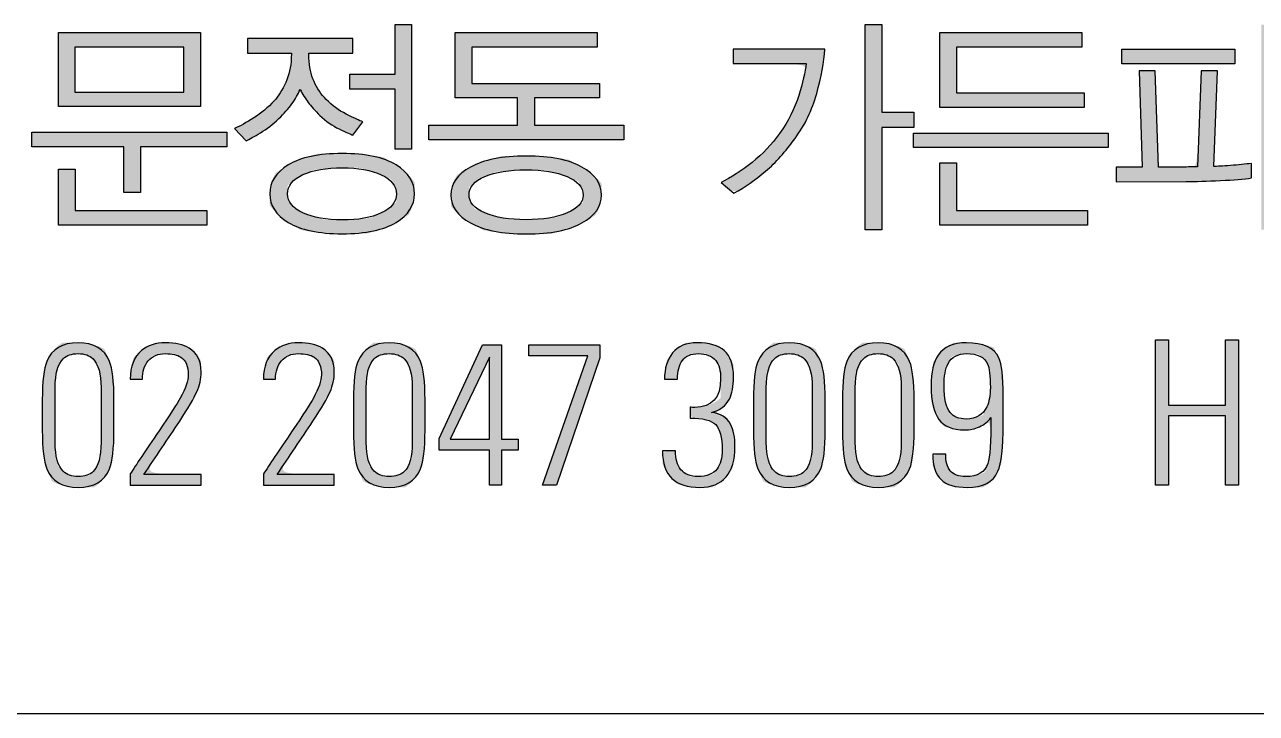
# Model space of a CAD drawing. Header units: millimetres. Extents: x 75184266 to 76346726, y -35077925 to -33679385.
# Drawn here: x 75628312 to 75638063, y -34835537 to -34830083 of the extents above; entities that cross this region are included whole.
import ezdxf

# ---------------------------------------------------------------- set-up
doc = ezdxf.new("R2010")
doc.units = ezdxf.units.MM
doc.header["$LTSCALE"] = 50
doc.header["$MEASUREMENT"] = 0
doc.layers.add('AZ-LINE', color=3, linetype='CONTINUOUS')
doc.layers.add('AZ-TEX2', color=6, linetype='CONTINUOUS')

# ---------------------------------------------------------------- blocks, each defined once
blk = doc.blocks.new('바탕폼')
at = {"layer": 'AZ-TEX2'}
h = blk.add_hatch(color=256, dxfattribs=at)
h.dxf.hatch_style = 2
h.paths.add_polyline_path([(772.041, 494.338), (772.041, 493.613), (771.777, 493.613), (771.777, 494.338), (770.32, 494.338), (770.32, 494.567), (773.41, 494.567), (773.41, 494.338)])
h.paths.add_polyline_path([(770.742, 494.974), (770.742, 496.149), (772.992, 496.149), (772.992, 494.974)])
h.paths.add_polyline_path([(770.742, 493.096), (770.742, 493.983), (771.005, 493.983), (771.005, 493.325), (773.094, 493.325), (773.094, 493.096)])
h.paths.add_polyline_path([(772.729, 495.92), (771.001, 495.92), (771.001, 495.203), (772.729, 495.203)])
h = blk.add_hatch(color=256, dxfattribs=at)
h.dxf.hatch_style = 2
edge = h.paths.add_edge_path()
edge.add_spline(control_points=[(774.063, 494.96), (774.063, 494.96), (774.063, 494.96), (774.161, 495.066), (774.229, 495.142), (774.29, 495.239), (774.344, 495.356), (774.398, 495.473), (774.427, 495.602), (774.432, 495.742), (774.432, 495.742), (774.435, 495.824), (774.435, 495.824), (774.435, 495.824), (773.74, 495.824), (773.74, 495.824), (773.74, 495.824), (773.74, 496.057), (773.74, 496.057), (773.74, 496.057), (775.411, 496.057), (775.411, 496.057), (775.411, 496.057), (775.411, 495.824), (775.411, 495.824), (775.411, 495.824), (774.709, 495.824), (774.709, 495.824), (774.709, 495.824), (774.713, 495.746), (774.713, 495.746), (774.717, 495.608), (774.744, 495.484), (774.793, 495.373), (774.842, 495.262), (774.907, 495.167), (774.986, 495.088), (775.078, 494.994), (775.183, 494.917), (775.302, 494.855), (775.422, 494.794), (775.511, 494.753), (775.569, 494.733), (775.569, 494.733), (775.411, 494.523), (775.411, 494.523), (775.371, 494.538), (775.298, 494.57), (775.192, 494.621), (775.085, 494.671), (774.984, 494.742), (774.888, 494.833), (774.809, 494.912), (774.746, 494.982), (774.7, 495.042), (774.655, 495.102), (774.612, 495.171), (774.572, 495.247), (774.542, 495.171), (774.498, 495.094), (774.442, 495.018), (774.386, 494.941), (774.317, 494.864), (774.235, 494.785), (774.141, 494.694), (774.045, 494.619), (773.945, 494.56), (773.846, 494.5), (773.77, 494.459), (773.719, 494.434), (773.719, 494.434), (773.533, 494.626), (773.533, 494.626), (773.619, 494.666), (773.721, 494.722), (773.838, 494.796), (773.955, 494.87), (774.063, 494.96)], knot_values=[0, 0, 0, 0, 0.00005, 0.0001, 1, 1, 1, 2, 2, 2, 3, 3, 3, 4, 4, 4, 5, 5, 5, 6, 6, 6, 7, 7, 7, 8, 8, 8, 9, 9, 9, 10, 10, 10, 11, 11, 11, 12, 12, 12, 13, 13, 13, 14, 14, 14, 15, 15, 15, 16, 16, 16, 17, 17, 17, 18, 18, 18, 19, 19, 19, 20, 20, 20, 21, 21, 21, 22, 22, 22, 23, 23, 23, 24, 24, 24, 25, 25, 25, 25], degree=3, periodic=0)
edge = h.paths.add_edge_path()
edge.add_spline(control_points=[(774.583, 493.019), (774.583, 493.019), (774.583, 493.019), (774.386, 493.138), (774.189, 493.258), (774.091, 493.409), (774.091, 493.591), (774.091, 493.776), (774.189, 493.929), (774.386, 494.05), (774.583, 494.17), (774.867, 494.231), (775.239, 494.231), (775.614, 494.231), (775.899, 494.17), (776.094, 494.05), (776.29, 493.929), (776.387, 493.776), (776.387, 493.591), (776.387, 493.409), (776.29, 493.258), (776.094, 493.138), (775.899, 493.019), (775.614, 492.959), (775.239, 492.959), (774.867, 492.959), (774.583, 493.019)], knot_values=[0, 0, 0, 0, 0.00005, 0.0001, 1, 1, 1, 2, 2, 2, 3, 3, 3, 4, 4, 4, 5, 5, 5, 6, 6, 6, 7, 7, 7, 8, 8, 8, 8], degree=3, periodic=0)
edge = h.paths.add_edge_path()
edge.add_spline(control_points=[(774.779, 493.969), (774.779, 493.969), (774.779, 493.969), (774.618, 493.896), (774.456, 493.823), (774.375, 493.722), (774.375, 493.591), (774.375, 493.466), (774.456, 493.365), (774.618, 493.29), (774.779, 493.215), (774.988, 493.177), (775.243, 493.177), (775.493, 493.177), (775.699, 493.214), (775.859, 493.288), (776.019, 493.362), (776.099, 493.462), (776.099, 493.588), (776.099, 493.718), (776.019, 493.82), (775.859, 493.894), (775.699, 493.968), (775.493, 494.005), (775.243, 494.005), (774.988, 494.005), (774.779, 493.969)], knot_values=[0, 0, 0, 0, 0.00005, 0.0001, 1, 1, 1, 2, 2, 2, 3, 3, 3, 4, 4, 4, 5, 5, 5, 6, 6, 6, 7, 7, 7, 8, 8, 8, 8], degree=3, periodic=0)
h.paths.add_polyline_path([(776.078, 494.301), (776.078, 495.254), (775.359, 495.254), (775.359, 495.487), (776.078, 495.487), (776.078, 496.275), (776.338, 496.275), (776.338, 494.301)])
h = blk.add_hatch(color=256, dxfattribs=at)
h.dxf.hatch_style = 2
h.paths.add_polyline_path([(776.612, 494.449), (776.612, 494.678), (778.02, 494.678), (778.02, 495.114), (777.033, 495.114), (777.033, 496.149), (779.284, 496.149), (779.284, 495.92), (777.293, 495.92), (777.293, 495.343), (779.319, 495.343), (779.319, 495.114), (778.29, 495.114), (778.29, 494.678), (779.702, 494.678), (779.702, 494.449)])
edge = h.paths.add_edge_path()
edge.add_spline(control_points=[(777.481, 493.014), (777.481, 493.014), (777.481, 493.014), (777.274, 493.131), (777.067, 493.248), (776.963, 493.395), (776.963, 493.573), (776.963, 493.753), (777.067, 493.901), (777.274, 494.016), (777.481, 494.132), (777.775, 494.19), (778.157, 494.19), (778.541, 494.19), (778.836, 494.132), (779.041, 494.016), (779.248, 493.901), (779.351, 493.753), (779.351, 493.573), (779.351, 493.395), (779.248, 493.248), (779.041, 493.131), (778.836, 493.014), (778.541, 492.956), (778.157, 492.956), (777.775, 492.956), (777.481, 493.014)], knot_values=[0, 0, 0, 0, 0.00005, 0.0001, 1, 1, 1, 2, 2, 2, 3, 3, 3, 4, 4, 4, 5, 5, 5, 6, 6, 6, 7, 7, 7, 8, 8, 8, 8], degree=3, periodic=0)
edge = h.paths.add_edge_path()
edge.add_spline(control_points=[(778.638, 493.217), (778.638, 493.217), (778.638, 493.217), (778.806, 493.288), (778.975, 493.36), (779.059, 493.454), (779.059, 493.573), (779.059, 493.696), (778.975, 493.793), (778.806, 493.865), (778.638, 493.936), (778.421, 493.972), (778.157, 493.972), (777.887, 493.972), (777.669, 493.937), (777.502, 493.867), (777.334, 493.796), (777.251, 493.7), (777.251, 493.577), (777.251, 493.456), (777.334, 493.36), (777.502, 493.288), (777.669, 493.217), (777.887, 493.181), (778.157, 493.181), (778.421, 493.181), (778.638, 493.217)], knot_values=[0, 0, 0, 0, 0.00005, 0.0001, 1, 1, 1, 2, 2, 2, 3, 3, 3, 4, 4, 4, 5, 5, 5, 6, 6, 6, 7, 7, 7, 8, 8, 8, 8], degree=3, periodic=0)
h = blk.add_hatch(color=256, dxfattribs=at)
h.dxf.hatch_style = 2
edge = h.paths.add_edge_path()
edge.add_spline(control_points=[(781.436, 495.886), (781.436, 495.886), (781.436, 495.886), (781.436, 495.886), (781.436, 495.886), (782.893, 495.886), (782.893, 495.886), (782.879, 495.679), (782.835, 495.445), (782.761, 495.182), (782.688, 494.92), (782.574, 494.683), (782.419, 494.471), (782.269, 494.262), (782.114, 494.089), (781.952, 493.952), (781.791, 493.815), (781.623, 493.699), (781.45, 493.602), (781.45, 493.602), (781.246, 493.769), (781.246, 493.769), (781.403, 493.85), (781.566, 493.957), (781.736, 494.09), (781.906, 494.223), (782.052, 494.376), (782.173, 494.549), (782.311, 494.746), (782.413, 494.946), (782.477, 495.149), (782.541, 495.352), (782.581, 495.523), (782.595, 495.661), (782.595, 495.661), (781.436, 495.661), (781.436, 495.661), (781.436, 495.661), (781.436, 495.886)], knot_values=[0, 0, 0, 0, 0.00005, 0.0001, 1, 1, 1, 2, 2, 2, 3, 3, 3, 4, 4, 4, 5, 5, 5, 6, 6, 6, 7, 7, 7, 8, 8, 8, 9, 9, 9, 10, 10, 10, 11, 11, 11, 12, 12, 12, 12], degree=3, periodic=0)
h.paths.add_polyline_path([(783.795, 494.885), (784.301, 494.885), (784.301, 494.645), (783.795, 494.645), (783.795, 493.022), (783.532, 493.022), (783.532, 496.275), (783.795, 496.275)])
h = blk.add_hatch(color=256, dxfattribs=at)
h.dxf.hatch_style = 2
h.paths.add_polyline_path([(784.294, 494.327), (784.294, 494.556), (787.384, 494.556), (787.384, 494.327)])
h.paths.add_polyline_path([(784.715, 494.963), (784.715, 496.149), (786.966, 496.149), (786.966, 495.92), (784.975, 495.92), (784.975, 495.192), (787.001, 495.192), (787.001, 494.963)])
h.paths.add_polyline_path([(784.715, 493.096), (784.715, 494.083), (784.979, 494.083), (784.979, 493.325), (787.054, 493.325), (787.054, 493.096)])
h = blk.add_hatch(color=256, dxfattribs=at)
h.dxf.hatch_style = 2
edge = h.paths.add_edge_path()
edge.add_spline(control_points=[(787.872, 495.543), (787.872, 495.543), (787.872, 495.543), (787.872, 495.543), (787.872, 495.543), (788.128, 495.543), (788.128, 495.543), (788.128, 495.543), (788.177, 494.016), (788.177, 494.016), (788.322, 494.016), (788.438, 494.016), (788.523, 494.016), (788.608, 494.016), (788.7, 494.018), (788.799, 494.02), (788.799, 494.02), (788.858, 495.543), (788.858, 495.543), (788.858, 495.543), (789.115, 495.543), (789.115, 495.543), (789.115, 495.543), (789.055, 494.024), (789.055, 494.024), (789.106, 494.026), (789.195, 494.032), (789.32, 494.041), (789.445, 494.049), (789.556, 494.061), (789.652, 494.075), (789.652, 494.075), (789.652, 493.843), (789.652, 493.843), (789.537, 493.826), (789.374, 493.812), (789.162, 493.802), (788.95, 493.792), (788.768, 493.787), (788.616, 493.787), (788.616, 493.787), (787.51, 493.784), (787.51, 493.784), (787.51, 493.784), (787.51, 494.016), (787.51, 494.016), (787.51, 494.016), (787.921, 494.016), (787.921, 494.016), (787.921, 494.016), (787.872, 495.543)], knot_values=[0, 0, 0, 0, 0.00005, 0.0001, 1, 1, 1, 2, 2, 2, 3, 3, 3, 4, 4, 4, 5, 5, 5, 6, 6, 6, 7, 7, 7, 8, 8, 8, 9, 9, 9, 10, 10, 10, 11, 11, 11, 12, 12, 12, 13, 13, 13, 14, 14, 14, 15, 15, 15, 16, 16, 16, 16], degree=3, periodic=0)
h.paths.add_polyline_path([(787.598, 495.654), (787.598, 495.886), (789.389, 495.886), (789.389, 495.654)])
h.paths.add_polyline_path([(789.81, 496.275), (790.073, 496.275), (790.073, 494.992), (790.579, 494.992), (790.579, 494.77), (790.073, 494.77), (790.073, 493.022), (789.81, 493.022)])
h = blk.add_hatch(color=256, dxfattribs=at)
h.dxf.hatch_style = 2
h.paths.add_polyline_path([(788.337, 488.972), (788.133, 488.972), (788.133, 491.275), (788.337, 491.275), (788.337, 490.241), (789.243, 490.241), (789.243, 491.275), (789.447, 491.275), (789.447, 488.972), (789.243, 488.972), (789.243, 490.069), (788.337, 490.069)])
h = blk.add_hatch(color=256, dxfattribs=at)
h.dxf.hatch_style = 2
edge = h.paths.add_edge_path()
edge.add_spline(control_points=[(770.637, 489.036), (770.637, 489.036), (770.637, 489.036), (770.556, 489.233), (770.51, 489.348), (770.486, 489.551), (770.486, 489.842), (770.486, 489.842), (770.486, 490.324), (770.486, 490.324), (770.486, 490.616), (770.51, 490.819), (770.556, 490.933), (770.637, 491.131), (770.803, 491.23), (771.054, 491.23), (771.305, 491.23), (771.471, 491.131), (771.552, 490.933), (771.598, 490.819), (771.622, 490.616), (771.622, 490.324), (771.622, 490.324), (771.622, 489.842), (771.622, 489.842), (771.622, 489.551), (771.598, 489.348), (771.552, 489.233), (771.471, 489.036), (771.305, 488.936), (771.054, 488.936), (770.803, 488.936), (770.637, 489.036)], knot_values=[0, 0, 0, 0, 0.00005, 0.0001, 1, 1, 1, 2, 2, 2, 3, 3, 3, 4, 4, 4, 5, 5, 5, 6, 6, 6, 7, 7, 7, 8, 8, 8, 9, 9, 9, 10, 10, 10, 10], degree=3, periodic=0)
edge = h.paths.add_edge_path()
edge.add_spline(control_points=[(771.418, 490.519), (771.418, 490.519), (771.418, 490.519), (771.418, 490.519), (771.418, 490.738), (771.375, 490.89), (771.29, 490.975), (771.235, 491.03), (771.156, 491.058), (771.054, 491.058), (770.95, 491.058), (770.871, 491.031), (770.818, 490.978), (770.733, 490.895), (770.69, 490.742), (770.69, 490.519), (770.69, 490.519), (770.69, 489.648), (770.69, 489.648), (770.69, 489.429), (770.733, 489.277), (770.818, 489.192), (770.873, 489.136), (770.952, 489.109), (771.054, 489.109), (771.158, 489.109), (771.237, 489.135), (771.29, 489.188), (771.375, 489.271), (771.418, 489.424), (771.418, 489.648), (771.418, 489.648), (771.418, 490.519)], knot_values=[0, 0, 0, 0, 0.00005, 0.0001, 1, 1, 1, 2, 2, 2, 3, 3, 3, 4, 4, 4, 5, 5, 5, 6, 6, 6, 7, 7, 7, 8, 8, 8, 9, 9, 9, 10, 10, 10, 10], degree=3, periodic=0)
h = blk.add_hatch(color=256, dxfattribs=at)
h.dxf.hatch_style = 2
edge = h.paths.add_edge_path()
edge.add_spline(control_points=[(772.621, 490.261), (772.621, 490.261), (772.621, 490.261), (772.672, 490.353), (772.757, 490.506), (772.799, 490.629), (772.799, 490.723), (772.799, 490.857), (772.76, 490.949), (772.684, 491.001), (772.627, 491.039), (772.544, 491.058), (772.435, 491.058), (772.318, 491.058), (772.228, 491.02), (772.166, 490.944), (772.103, 490.869), (772.072, 490.772), (772.072, 490.653), (772.072, 490.653), (771.88, 490.653), (771.88, 490.653), (771.88, 490.855), (771.94, 491.006), (772.059, 491.106), (772.159, 491.189), (772.284, 491.23), (772.435, 491.23), (772.595, 491.23), (772.721, 491.201), (772.815, 491.144), (772.94, 491.068), (773.003, 490.942), (773.003, 490.767), (773.003, 490.659), (772.981, 490.554), (772.936, 490.453), (772.891, 490.352), (772.801, 490.198), (772.665, 489.989), (772.476, 489.706), (772.286, 489.424), (772.097, 489.144), (772.097, 489.144), (773.003, 489.144), (773.003, 489.144), (773.003, 489.144), (773.003, 488.972), (773.003, 488.972), (773.003, 488.972), (771.88, 488.972), (771.88, 488.972), (771.88, 488.972), (771.88, 489.15), (771.88, 489.15), (771.971, 489.291), (772.123, 489.518), (772.336, 489.833), (772.51, 490.088), (772.621, 490.261)], knot_values=[0, 0, 0, 0, 0.00005, 0.0001, 1, 1, 1, 2, 2, 2, 3, 3, 3, 4, 4, 4, 5, 5, 5, 6, 6, 6, 7, 7, 7, 8, 8, 8, 9, 9, 9, 10, 10, 10, 11, 11, 11, 12, 12, 12, 13, 13, 13, 14, 14, 14, 15, 15, 15, 16, 16, 16, 17, 17, 17, 18, 18, 18, 19, 19, 19, 19], degree=3, periodic=0)
h = blk.add_hatch(color=256, dxfattribs=at)
h.dxf.hatch_style = 2
edge = h.paths.add_edge_path()
edge.add_spline(control_points=[(774.733, 490.261), (774.733, 490.261), (774.733, 490.261), (774.784, 490.353), (774.868, 490.506), (774.911, 490.629), (774.911, 490.723), (774.911, 490.857), (774.872, 490.949), (774.796, 491.001), (774.738, 491.039), (774.655, 491.058), (774.547, 491.058), (774.43, 491.058), (774.34, 491.02), (774.277, 490.944), (774.215, 490.869), (774.183, 490.772), (774.183, 490.653), (774.183, 490.653), (773.992, 490.653), (773.992, 490.653), (773.992, 490.855), (774.051, 491.006), (774.17, 491.106), (774.27, 491.189), (774.396, 491.23), (774.547, 491.23), (774.706, 491.23), (774.833, 491.201), (774.926, 491.144), (775.052, 491.068), (775.115, 490.942), (775.115, 490.767), (775.115, 490.659), (775.092, 490.554), (775.048, 490.453), (775.003, 490.352), (774.913, 490.198), (774.777, 489.989), (774.587, 489.706), (774.398, 489.424), (774.209, 489.144), (774.209, 489.144), (775.115, 489.144), (775.115, 489.144), (775.115, 489.144), (775.115, 488.972), (775.115, 488.972), (775.115, 488.972), (773.992, 488.972), (773.992, 488.972), (773.992, 488.972), (773.992, 489.15), (773.992, 489.15), (774.083, 489.291), (774.235, 489.518), (774.448, 489.833), (774.621, 490.088), (774.733, 490.261)], knot_values=[0, 0, 0, 0, 0.00005, 0.0001, 1, 1, 1, 2, 2, 2, 3, 3, 3, 4, 4, 4, 5, 5, 5, 6, 6, 6, 7, 7, 7, 8, 8, 8, 9, 9, 9, 10, 10, 10, 11, 11, 11, 12, 12, 12, 13, 13, 13, 14, 14, 14, 15, 15, 15, 16, 16, 16, 17, 17, 17, 18, 18, 18, 19, 19, 19, 19], degree=3, periodic=0)
h = blk.add_hatch(color=256, dxfattribs=at)
h.dxf.hatch_style = 2
edge = h.paths.add_edge_path()
edge.add_spline(control_points=[(775.569, 489.036), (775.569, 489.036), (775.569, 489.036), (775.488, 489.233), (775.441, 489.348), (775.418, 489.551), (775.418, 489.842), (775.418, 489.842), (775.418, 490.324), (775.418, 490.324), (775.418, 490.616), (775.441, 490.819), (775.488, 490.933), (775.569, 491.131), (775.735, 491.23), (775.985, 491.23), (776.236, 491.23), (776.402, 491.131), (776.483, 490.933), (776.53, 490.819), (776.553, 490.616), (776.553, 490.324), (776.553, 490.324), (776.553, 489.842), (776.553, 489.842), (776.553, 489.551), (776.53, 489.348), (776.483, 489.233), (776.402, 489.036), (776.236, 488.936), (775.985, 488.936), (775.735, 488.936), (775.569, 489.036)], knot_values=[0, 0, 0, 0, 0.00005, 0.0001, 1, 1, 1, 2, 2, 2, 3, 3, 3, 4, 4, 4, 5, 5, 5, 6, 6, 6, 7, 7, 7, 8, 8, 8, 9, 9, 9, 10, 10, 10, 10], degree=3, periodic=0)
edge = h.paths.add_edge_path()
edge.add_spline(control_points=[(776.349, 490.519), (776.349, 490.519), (776.349, 490.519), (776.349, 490.519), (776.349, 490.738), (776.307, 490.89), (776.222, 490.975), (776.166, 491.03), (776.088, 491.058), (775.985, 491.058), (775.881, 491.058), (775.803, 491.031), (775.749, 490.978), (775.664, 490.895), (775.622, 490.742), (775.622, 490.519), (775.622, 490.519), (775.622, 489.648), (775.622, 489.648), (775.622, 489.429), (775.664, 489.277), (775.749, 489.192), (775.805, 489.136), (775.884, 489.109), (775.985, 489.109), (776.09, 489.109), (776.168, 489.135), (776.222, 489.188), (776.307, 489.271), (776.349, 489.424), (776.349, 489.648), (776.349, 489.648), (776.349, 490.519)], knot_values=[0, 0, 0, 0, 0.00005, 0.0001, 1, 1, 1, 2, 2, 2, 3, 3, 3, 4, 4, 4, 5, 5, 5, 6, 6, 6, 7, 7, 7, 8, 8, 8, 9, 9, 9, 10, 10, 10, 10], degree=3, periodic=0)
h = blk.add_hatch(color=256, dxfattribs=at)
h.dxf.hatch_style = 2
h.paths.add_polyline_path([(777.765, 491.195), (777.765, 489.699), (778.027, 489.699), (778.027, 489.527), (777.765, 489.527), (777.765, 488.972), (777.574, 488.972), (777.574, 489.527), (776.777, 489.527), (776.777, 489.712), (777.462, 491.195)])
h.paths.add_polyline_path([(776.95, 489.699), (777.574, 489.699), (777.574, 491.003)])
h = blk.add_hatch(color=256, dxfattribs=at)
h.dxf.hatch_style = 2
h.paths.add_polyline_path([(778.2, 491.023), (778.2, 491.195), (779.325, 491.195), (779.326, 490.991), (778.639, 488.972), (778.416, 488.972), (779.131, 491.023)])
h = blk.add_hatch(color=256, dxfattribs=at)
h.dxf.hatch_style = 2
edge = h.paths.add_edge_path()
edge.add_spline(control_points=[(781.421, 490.424), (781.421, 490.424), (781.421, 490.424), (781.377, 490.337), (781.321, 490.229), (781.228, 490.158), (781.096, 490.126), (781.238, 490.109), (781.338, 490.047), (781.396, 489.938), (781.442, 489.851), (781.466, 489.731), (781.466, 489.578), (781.466, 489.374), (781.419, 489.216), (781.324, 489.104), (781.229, 488.992), (781.092, 488.936), (780.911, 488.936), (780.715, 488.936), (780.567, 488.984), (780.467, 489.078), (780.367, 489.173), (780.317, 489.319), (780.317, 489.517), (780.317, 489.517), (780.522, 489.517), (780.522, 489.517), (780.522, 489.39), (780.551, 489.289), (780.609, 489.217), (780.668, 489.145), (780.759, 489.109), (780.882, 489.109), (781.02, 489.109), (781.12, 489.149), (781.182, 489.23), (781.235, 489.3), (781.262, 489.401), (781.262, 489.533), (781.262, 489.729), (781.228, 489.862), (781.16, 489.932), (781.092, 490.002), (780.956, 490.037), (780.755, 490.037), (780.755, 490.037), (780.755, 490.209), (780.755, 490.209), (780.767, 490.207), (780.78, 490.206), (780.793, 490.206), (780.806, 490.206), (780.818, 490.206), (780.831, 490.206), (781.103, 490.206), (781.239, 490.358), (781.239, 490.662), (781.239, 490.788), (781.213, 490.884), (781.16, 490.949), (781.1, 491.022), (781.01, 491.058), (780.888, 491.058), (780.769, 491.058), (780.684, 491.022), (780.632, 490.949), (780.58, 490.877), (780.554, 490.778), (780.554, 490.653), (780.554, 490.653), (780.349, 490.653), (780.349, 490.653), (780.349, 490.825), (780.392, 490.964), (780.478, 491.071), (780.565, 491.177), (780.693, 491.23), (780.863, 491.23), (781.056, 491.23), (781.202, 491.188), (781.299, 491.104), (781.395, 491.02), (781.443, 490.881), (781.443, 490.688), (781.443, 490.541), (781.421, 490.424)], knot_values=[0, 0, 0, 0, 0.00005, 0.0001, 1, 1, 1, 2, 2, 2, 3, 3, 3, 4, 4, 4, 5, 5, 5, 6, 6, 6, 7, 7, 7, 8, 8, 8, 9, 9, 9, 10, 10, 10, 11, 11, 11, 12, 12, 12, 13, 13, 13, 14, 14, 14, 15, 15, 15, 16, 16, 16, 17, 17, 17, 18, 18, 18, 19, 19, 19, 20, 20, 20, 21, 21, 21, 22, 22, 22, 23, 23, 23, 24, 24, 24, 25, 25, 25, 26, 26, 26, 27, 27, 27, 28, 28, 28, 28], degree=3, periodic=0)
h = blk.add_hatch(color=256, dxfattribs=at)
h.dxf.hatch_style = 2
edge = h.paths.add_edge_path()
edge.add_spline(control_points=[(781.91, 489.036), (781.91, 489.036), (781.91, 489.036), (781.829, 489.233), (781.783, 489.348), (781.759, 489.551), (781.759, 489.842), (781.759, 489.842), (781.759, 490.324), (781.759, 490.324), (781.759, 490.616), (781.783, 490.819), (781.829, 490.933), (781.91, 491.131), (782.076, 491.23), (782.327, 491.23), (782.578, 491.23), (782.744, 491.131), (782.825, 490.933), (782.872, 490.819), (782.895, 490.616), (782.895, 490.324), (782.895, 490.324), (782.895, 489.842), (782.895, 489.842), (782.895, 489.551), (782.872, 489.348), (782.825, 489.233), (782.744, 489.036), (782.578, 488.936), (782.327, 488.936), (782.076, 488.936), (781.91, 489.036)], knot_values=[0, 0, 0, 0, 0.00005, 0.0001, 1, 1, 1, 2, 2, 2, 3, 3, 3, 4, 4, 4, 5, 5, 5, 6, 6, 6, 7, 7, 7, 8, 8, 8, 9, 9, 9, 10, 10, 10, 10], degree=3, periodic=0)
edge = h.paths.add_edge_path()
edge.add_spline(control_points=[(782.691, 490.519), (782.691, 490.519), (782.691, 490.519), (782.691, 490.519), (782.691, 490.738), (782.648, 490.89), (782.563, 490.975), (782.508, 491.03), (782.429, 491.058), (782.327, 491.058), (782.223, 491.058), (782.144, 491.031), (782.091, 490.978), (782.006, 490.895), (781.963, 490.742), (781.963, 490.519), (781.963, 490.519), (781.963, 489.648), (781.963, 489.648), (781.963, 489.429), (782.006, 489.277), (782.091, 489.192), (782.146, 489.136), (782.225, 489.109), (782.327, 489.109), (782.431, 489.109), (782.51, 489.135), (782.563, 489.188), (782.648, 489.271), (782.691, 489.424), (782.691, 489.648), (782.691, 489.648), (782.691, 490.519)], knot_values=[0, 0, 0, 0, 0.00005, 0.0001, 1, 1, 1, 2, 2, 2, 3, 3, 3, 4, 4, 4, 5, 5, 5, 6, 6, 6, 7, 7, 7, 8, 8, 8, 9, 9, 9, 10, 10, 10, 10], degree=3, periodic=0)
h = blk.add_hatch(color=256, dxfattribs=at)
h.dxf.hatch_style = 2
edge = h.paths.add_edge_path()
edge.add_spline(control_points=[(783.32, 489.036), (783.32, 489.036), (783.32, 489.036), (783.239, 489.233), (783.193, 489.348), (783.169, 489.551), (783.169, 489.842), (783.169, 489.842), (783.169, 490.324), (783.169, 490.324), (783.169, 490.616), (783.193, 490.819), (783.239, 490.933), (783.32, 491.131), (783.486, 491.23), (783.737, 491.23), (783.988, 491.23), (784.154, 491.131), (784.235, 490.933), (784.281, 490.819), (784.305, 490.616), (784.305, 490.324), (784.305, 490.324), (784.305, 489.842), (784.305, 489.842), (784.305, 489.551), (784.281, 489.348), (784.235, 489.233), (784.154, 489.036), (783.988, 488.936), (783.737, 488.936), (783.486, 488.936), (783.32, 489.036)], knot_values=[0, 0, 0, 0, 0.00005, 0.0001, 1, 1, 1, 2, 2, 2, 3, 3, 3, 4, 4, 4, 5, 5, 5, 6, 6, 6, 7, 7, 7, 8, 8, 8, 9, 9, 9, 10, 10, 10, 10], degree=3, periodic=0)
edge = h.paths.add_edge_path()
edge.add_spline(control_points=[(784.101, 490.519), (784.101, 490.519), (784.101, 490.519), (784.101, 490.519), (784.101, 490.738), (784.058, 490.89), (783.973, 490.975), (783.918, 491.03), (783.839, 491.058), (783.737, 491.058), (783.633, 491.058), (783.554, 491.031), (783.501, 490.978), (783.416, 490.895), (783.373, 490.742), (783.373, 490.519), (783.373, 490.519), (783.373, 489.648), (783.373, 489.648), (783.373, 489.429), (783.416, 489.277), (783.501, 489.192), (783.556, 489.136), (783.635, 489.109), (783.737, 489.109), (783.841, 489.109), (783.92, 489.135), (783.973, 489.188), (784.058, 489.271), (784.101, 489.424), (784.101, 489.648), (784.101, 489.648), (784.101, 490.519)], knot_values=[0, 0, 0, 0, 0.00005, 0.0001, 1, 1, 1, 2, 2, 2, 3, 3, 3, 4, 4, 4, 5, 5, 5, 6, 6, 6, 7, 7, 7, 8, 8, 8, 9, 9, 9, 10, 10, 10, 10], degree=3, periodic=0)
h = blk.add_hatch(color=256, dxfattribs=at)
h.dxf.hatch_style = 2
edge = h.paths.add_edge_path()
edge.add_spline(control_points=[(785.69, 489.315), (785.69, 489.315), (785.69, 489.315), (785.635, 489.192), (785.558, 489.021), (785.397, 488.936), (785.15, 488.936), (784.959, 488.936), (784.819, 488.978), (784.732, 489.061), (784.645, 489.144), (784.601, 489.279), (784.601, 489.466), (784.601, 489.466), (784.806, 489.466), (784.806, 489.466), (784.806, 489.349), (784.83, 489.26), (784.879, 489.2), (784.928, 489.139), (785.01, 489.109), (785.125, 489.109), (785.312, 489.109), (785.429, 489.178), (785.475, 489.316), (785.507, 489.412), (785.523, 489.654), (785.523, 490.044), (785.474, 489.98), (785.413, 489.931), (785.34, 489.898), (785.267, 489.865), (785.189, 489.849), (785.109, 489.849), (784.915, 489.849), (784.778, 489.905), (784.697, 490.016), (784.616, 490.128), (784.576, 490.305), (784.576, 490.547), (784.576, 490.764), (784.613, 490.927), (784.688, 491.035), (784.777, 491.165), (784.927, 491.23), (785.136, 491.23), (785.4, 491.23), (785.571, 491.151), (785.648, 490.991), (785.694, 490.893), (785.718, 490.693), (785.718, 490.391), (785.718, 490.312), (785.718, 490.236), (785.718, 490.161), (785.718, 490.087), (785.718, 490.014), (785.718, 489.941), (785.718, 489.565), (785.69, 489.315)], knot_values=[0, 0, 0, 0, 0.00005, 0.0001, 1, 1, 1, 2, 2, 2, 3, 3, 3, 4, 4, 4, 5, 5, 5, 6, 6, 6, 7, 7, 7, 8, 8, 8, 9, 9, 9, 10, 10, 10, 11, 11, 11, 12, 12, 12, 13, 13, 13, 14, 14, 14, 15, 15, 15, 16, 16, 16, 17, 17, 17, 18, 18, 18, 19, 19, 19, 19], degree=3, periodic=0)
edge = h.paths.add_edge_path()
edge.add_spline(control_points=[(784.78, 490.7), (784.78, 490.7), (784.78, 490.7), (784.78, 490.547), (784.78, 490.343), (784.813, 490.202), (784.879, 490.123), (784.935, 490.055), (785.018, 490.021), (785.129, 490.021), (785.289, 490.021), (785.4, 490.086), (785.459, 490.216), (785.496, 490.294), (785.514, 490.396), (785.514, 490.522), (785.514, 490.707), (785.499, 490.831), (785.469, 490.895), (785.418, 491.004), (785.309, 491.058), (785.142, 491.058), (784.999, 491.058), (784.9, 491.004), (784.844, 490.899), (784.801, 490.817), (784.78, 490.7)], knot_values=[0, 0, 0, 0, 0.00005, 0.0001, 1, 1, 1, 2, 2, 2, 3, 3, 3, 4, 4, 4, 5, 5, 5, 6, 6, 6, 7, 7, 7, 8, 8, 8, 8], degree=3, periodic=0)
at = {"layer": 'AZ-LINE'}
blk.add_line((741, 485.354), (821, 485.354), dxfattribs=at)
at = {"layer": 'AZ-TEX2'}
for points in [[(770.742, 494.974), (770.742, 496.149), (772.992, 496.149), (772.992, 494.974), (770.742, 494.974)], [(776.078, 494.301), (776.078, 495.254), (775.359, 495.254), (775.359, 495.487), (776.078, 495.487), (776.078, 496.275), (776.338, 496.275), (776.338, 494.301), (776.078, 494.301)], [(776.612, 494.449), (776.612, 494.678), (778.02, 494.678), (778.02, 495.114), (777.033, 495.114), (777.033, 496.149), (779.284, 496.149), (779.284, 495.92), (777.293, 495.92), (777.293, 495.343), (779.319, 495.343), (779.319, 495.114), (778.29, 495.114), (778.29, 494.678), (779.702, 494.678), (779.702, 494.449), (776.612, 494.449)], [(783.795, 494.885), (784.301, 494.885), (784.301, 494.645), (783.795, 494.645), (783.795, 493.022), (783.532, 493.022), (783.532, 496.275), (783.795, 496.275), (783.795, 494.885)], [(784.715, 494.963), (784.715, 496.149), (786.966, 496.149), (786.966, 495.92), (784.975, 495.92), (784.975, 495.192), (787.001, 495.192), (787.001, 494.963), (784.715, 494.963)], [(772.729, 495.92), (771.001, 495.92), (771.001, 495.203), (772.729, 495.203), (772.729, 495.92)], [(787.598, 495.654), (787.598, 495.886), (789.389, 495.886), (789.389, 495.654), (787.598, 495.654)], [(772.041, 494.338), (772.041, 493.613), (771.777, 493.613), (771.777, 494.338), (770.32, 494.338), (770.32, 494.567), (773.41, 494.567), (773.41, 494.338), (772.041, 494.338)], [(784.294, 494.327), (784.294, 494.556), (787.384, 494.556), (787.384, 494.327), (784.294, 494.327)], [(770.742, 493.096), (770.742, 493.983), (771.005, 493.983), (771.005, 493.325), (773.094, 493.325), (773.094, 493.096), (770.742, 493.096)], [(784.715, 493.096), (784.715, 494.083), (784.979, 494.083), (784.979, 493.325), (787.054, 493.325), (787.054, 493.096), (784.715, 493.096)], [(788.337, 488.972), (788.133, 488.972), (788.133, 491.275), (788.337, 491.275), (788.337, 490.241), (789.243, 490.241), (789.243, 491.275), (789.447, 491.275), (789.447, 488.972), (789.243, 488.972), (789.243, 490.069), (788.337, 490.069), (788.337, 488.972)], [(777.765, 491.195), (777.765, 489.699), (778.027, 489.699), (778.027, 489.527), (777.765, 489.527), (777.765, 488.972), (777.574, 488.972), (777.574, 489.527), (776.777, 489.527), (776.777, 489.712), (777.462, 491.195), (777.765, 491.195)], [(778.2, 491.023), (778.2, 491.195), (779.325, 491.195), (779.326, 490.991), (778.639, 488.972), (778.416, 488.972), (779.131, 491.023), (778.2, 491.023)], [(776.95, 489.699), (777.574, 489.699), (777.574, 491.003), (776.95, 489.699)]]:
    blk.add_lwpolyline(points, dxfattribs=at)
for points, knots in [([(775.411, 494.523), (775.371, 494.538), (775.298, 494.57), (775.192, 494.621), (775.085, 494.671), (774.984, 494.742), (774.888, 494.833), (774.809, 494.912), (774.746, 494.982), (774.7, 495.042), (774.655, 495.102), (774.612, 495.171), (774.572, 495.247), (774.542, 495.171), (774.498, 495.094), (774.442, 495.018), (774.386, 494.941), (774.317, 494.864), (774.235, 494.785), (774.141, 494.694), (774.045, 494.619), (773.945, 494.56), (773.846, 494.5), (773.77, 494.459), (773.719, 494.434), (773.719, 494.434), (773.533, 494.626), (773.533, 494.626), (773.619, 494.666), (773.721, 494.722), (773.838, 494.796), (773.955, 494.87), (774.063, 494.96), (774.161, 495.066), (774.229, 495.142), (774.29, 495.239), (774.344, 495.356), (774.398, 495.473), (774.427, 495.602), (774.432, 495.742), (774.432, 495.742), (774.435, 495.824), (774.435, 495.824), (774.435, 495.824), (773.74, 495.824), (773.74, 495.824), (773.74, 495.824), (773.74, 496.057), (773.74, 496.057), (773.74, 496.057), (775.411, 496.057), (775.411, 496.057), (775.411, 496.057), (775.411, 495.824), (775.411, 495.824), (775.411, 495.824), (774.709, 495.824), (774.709, 495.824), (774.709, 495.824), (774.713, 495.746), (774.713, 495.746), (774.717, 495.608), (774.744, 495.484), (774.793, 495.373), (774.842, 495.262), (774.907, 495.167), (774.986, 495.088), (775.078, 494.994), (775.183, 494.917), (775.302, 494.855), (775.422, 494.794), (775.511, 494.753), (775.569, 494.733), (775.569, 494.733), (775.411, 494.523), (775.411, 494.523)], [0, 0, 0, 0, 1, 1, 1, 2, 2, 2, 3, 3, 3, 4, 4, 4, 5, 5, 5, 6, 6, 6, 7, 7, 7, 8, 8, 8, 9, 9, 9, 10, 10, 10, 11, 11, 11, 12, 12, 12, 13, 13, 13, 14, 14, 14, 15, 15, 15, 16, 16, 16, 17, 17, 17, 18, 18, 18, 19, 19, 19, 20, 20, 20, 21, 21, 21, 22, 22, 22, 23, 23, 23, 24, 24, 24, 25, 25, 25, 25]), ([(782.761, 495.182), (782.688, 494.92), (782.574, 494.683), (782.419, 494.471), (782.269, 494.262), (782.114, 494.089), (781.952, 493.952), (781.791, 493.815), (781.623, 493.699), (781.45, 493.602), (781.45, 493.602), (781.246, 493.769), (781.246, 493.769), (781.403, 493.85), (781.566, 493.957), (781.736, 494.09), (781.906, 494.223), (782.052, 494.376), (782.173, 494.549), (782.311, 494.746), (782.413, 494.946), (782.477, 495.149), (782.541, 495.352), (782.581, 495.523), (782.595, 495.661), (782.595, 495.661), (781.436, 495.661), (781.436, 495.661), (781.436, 495.661), (781.436, 495.886), (781.436, 495.886), (781.436, 495.886), (782.893, 495.886), (782.893, 495.886), (782.879, 495.679), (782.835, 495.445), (782.761, 495.182)], [0, 0, 0, 0, 1, 1, 1, 2, 2, 2, 3, 3, 3, 4, 4, 4, 5, 5, 5, 6, 6, 6, 7, 7, 7, 8, 8, 8, 9, 9, 9, 10, 10, 10, 11, 11, 11, 12, 12, 12, 12]), ([(787.51, 494.016), (787.51, 494.016), (787.921, 494.016), (787.921, 494.016), (787.921, 494.016), (787.872, 495.543), (787.872, 495.543), (787.872, 495.543), (788.128, 495.543), (788.128, 495.543), (788.128, 495.543), (788.177, 494.016), (788.177, 494.016), (788.322, 494.016), (788.438, 494.016), (788.523, 494.016), (788.608, 494.016), (788.7, 494.018), (788.799, 494.02), (788.799, 494.02), (788.858, 495.543), (788.858, 495.543), (788.858, 495.543), (789.115, 495.543), (789.115, 495.543), (789.115, 495.543), (789.055, 494.024), (789.055, 494.024), (789.106, 494.026), (789.195, 494.032), (789.32, 494.041), (789.445, 494.049), (789.556, 494.061), (789.652, 494.075), (789.652, 494.075), (789.652, 493.843), (789.652, 493.843), (789.537, 493.826), (789.374, 493.812), (789.162, 493.802), (788.95, 493.792), (788.768, 493.787), (788.616, 493.787), (788.616, 493.787), (787.51, 493.784), (787.51, 493.784), (787.51, 493.784), (787.51, 494.016), (787.51, 494.016)], [0, 0, 0, 0, 1, 1, 1, 2, 2, 2, 3, 3, 3, 4, 4, 4, 5, 5, 5, 6, 6, 6, 7, 7, 7, 8, 8, 8, 9, 9, 9, 10, 10, 10, 11, 11, 11, 12, 12, 12, 13, 13, 13, 14, 14, 14, 15, 15, 15, 16, 16, 16, 16]), ([(776.094, 493.138), (775.899, 493.019), (775.614, 492.959), (775.239, 492.959), (774.867, 492.959), (774.583, 493.019), (774.386, 493.138), (774.189, 493.258), (774.091, 493.409), (774.091, 493.591), (774.091, 493.776), (774.189, 493.929), (774.386, 494.05), (774.583, 494.17), (774.867, 494.231), (775.239, 494.231), (775.614, 494.231), (775.899, 494.17), (776.094, 494.05), (776.29, 493.929), (776.387, 493.776), (776.387, 493.591), (776.387, 493.409), (776.29, 493.258), (776.094, 493.138)], [0, 0, 0, 0, 1, 1, 1, 2, 2, 2, 3, 3, 3, 4, 4, 4, 5, 5, 5, 6, 6, 6, 7, 7, 7, 8, 8, 8, 8]), ([(779.041, 493.131), (778.836, 493.014), (778.541, 492.956), (778.157, 492.956), (777.775, 492.956), (777.481, 493.014), (777.274, 493.131), (777.067, 493.248), (776.963, 493.395), (776.963, 493.573), (776.963, 493.753), (777.067, 493.901), (777.274, 494.016), (777.481, 494.132), (777.775, 494.19), (778.157, 494.19), (778.541, 494.19), (778.836, 494.132), (779.041, 494.016), (779.248, 493.901), (779.351, 493.753), (779.351, 493.573), (779.351, 493.395), (779.248, 493.248), (779.041, 493.131)], [0, 0, 0, 0, 1, 1, 1, 2, 2, 2, 3, 3, 3, 4, 4, 4, 5, 5, 5, 6, 6, 6, 7, 7, 7, 8, 8, 8, 8]), ([(775.859, 493.894), (775.699, 493.968), (775.493, 494.005), (775.243, 494.005), (774.988, 494.005), (774.779, 493.969), (774.618, 493.896), (774.456, 493.823), (774.375, 493.722), (774.375, 493.591), (774.375, 493.466), (774.456, 493.365), (774.618, 493.29), (774.779, 493.215), (774.988, 493.177), (775.243, 493.177), (775.493, 493.177), (775.699, 493.214), (775.859, 493.288), (776.019, 493.362), (776.099, 493.462), (776.099, 493.588), (776.099, 493.718), (776.019, 493.82), (775.859, 493.894)], [0, 0, 0, 0, 1, 1, 1, 2, 2, 2, 3, 3, 3, 4, 4, 4, 5, 5, 5, 6, 6, 6, 7, 7, 7, 8, 8, 8, 8]), ([(777.502, 493.288), (777.669, 493.217), (777.887, 493.181), (778.157, 493.181), (778.421, 493.181), (778.638, 493.217), (778.806, 493.288), (778.975, 493.36), (779.059, 493.454), (779.059, 493.573), (779.059, 493.696), (778.975, 493.793), (778.806, 493.865), (778.638, 493.936), (778.421, 493.972), (778.157, 493.972), (777.887, 493.972), (777.669, 493.937), (777.502, 493.867), (777.334, 493.796), (777.251, 493.7), (777.251, 493.577), (777.251, 493.456), (777.334, 493.36), (777.502, 493.288)], [0, 0, 0, 0, 1, 1, 1, 2, 2, 2, 3, 3, 3, 4, 4, 4, 5, 5, 5, 6, 6, 6, 7, 7, 7, 8, 8, 8, 8]), ([(771.054, 491.23), (771.305, 491.23), (771.471, 491.131), (771.552, 490.933), (771.598, 490.819), (771.622, 490.616), (771.622, 490.324), (771.622, 490.324), (771.622, 489.842), (771.622, 489.842), (771.622, 489.551), (771.598, 489.348), (771.552, 489.233), (771.471, 489.036), (771.305, 488.936), (771.054, 488.936), (770.803, 488.936), (770.637, 489.036), (770.556, 489.233), (770.51, 489.348), (770.486, 489.551), (770.486, 489.842), (770.486, 489.842), (770.486, 490.324), (770.486, 490.324), (770.486, 490.616), (770.51, 490.819), (770.556, 490.933), (770.637, 491.131), (770.803, 491.23), (771.054, 491.23)], [0, 0, 0, 0, 1, 1, 1, 2, 2, 2, 3, 3, 3, 4, 4, 4, 5, 5, 5, 6, 6, 6, 7, 7, 7, 8, 8, 8, 9, 9, 9, 10, 10, 10, 10]), ([(770.69, 490.519), (770.69, 490.519), (770.69, 489.648), (770.69, 489.648), (770.69, 489.429), (770.733, 489.277), (770.818, 489.192), (770.873, 489.136), (770.952, 489.109), (771.054, 489.109), (771.158, 489.109), (771.237, 489.135), (771.29, 489.188), (771.375, 489.271), (771.418, 489.424), (771.418, 489.648), (771.418, 489.648), (771.418, 490.519), (771.418, 490.519), (771.418, 490.738), (771.375, 490.89), (771.29, 490.975), (771.235, 491.03), (771.156, 491.058), (771.054, 491.058), (770.95, 491.058), (770.871, 491.031), (770.818, 490.978), (770.733, 490.895), (770.69, 490.742), (770.69, 490.519)], [0, 0, 0, 0, 1, 1, 1, 2, 2, 2, 3, 3, 3, 4, 4, 4, 5, 5, 5, 6, 6, 6, 7, 7, 7, 8, 8, 8, 9, 9, 9, 10, 10, 10, 10]), ([(773.003, 489.144), (773.003, 489.144), (773.003, 488.972), (773.003, 488.972), (773.003, 488.972), (771.88, 488.972), (771.88, 488.972), (771.88, 488.972), (771.88, 489.15), (771.88, 489.15), (771.971, 489.291), (772.123, 489.518), (772.336, 489.833), (772.51, 490.088), (772.621, 490.261), (772.672, 490.353), (772.757, 490.506), (772.799, 490.629), (772.799, 490.723), (772.799, 490.857), (772.76, 490.949), (772.684, 491.001), (772.627, 491.039), (772.544, 491.058), (772.435, 491.058), (772.318, 491.058), (772.228, 491.02), (772.166, 490.944), (772.103, 490.869), (772.072, 490.772), (772.072, 490.653), (772.072, 490.653), (771.88, 490.653), (771.88, 490.653), (771.88, 490.855), (771.94, 491.006), (772.059, 491.106), (772.159, 491.189), (772.284, 491.23), (772.435, 491.23), (772.595, 491.23), (772.721, 491.201), (772.815, 491.144), (772.94, 491.068), (773.003, 490.942), (773.003, 490.767), (773.003, 490.659), (772.981, 490.554), (772.936, 490.453), (772.891, 490.352), (772.801, 490.198), (772.665, 489.989), (772.476, 489.706), (772.286, 489.424), (772.097, 489.144), (772.097, 489.144), (773.003, 489.144), (773.003, 489.144)], [0, 0, 0, 0, 1, 1, 1, 2, 2, 2, 3, 3, 3, 4, 4, 4, 5, 5, 5, 6, 6, 6, 7, 7, 7, 8, 8, 8, 9, 9, 9, 10, 10, 10, 11, 11, 11, 12, 12, 12, 13, 13, 13, 14, 14, 14, 15, 15, 15, 16, 16, 16, 17, 17, 17, 18, 18, 18, 19, 19, 19, 19]), ([(775.115, 489.144), (775.115, 489.144), (775.115, 488.972), (775.115, 488.972), (775.115, 488.972), (773.992, 488.972), (773.992, 488.972), (773.992, 488.972), (773.992, 489.15), (773.992, 489.15), (774.083, 489.291), (774.235, 489.518), (774.448, 489.833), (774.621, 490.088), (774.733, 490.261), (774.784, 490.353), (774.868, 490.506), (774.911, 490.629), (774.911, 490.723), (774.911, 490.857), (774.872, 490.949), (774.796, 491.001), (774.738, 491.039), (774.655, 491.058), (774.547, 491.058), (774.43, 491.058), (774.34, 491.02), (774.277, 490.944), (774.215, 490.869), (774.183, 490.772), (774.183, 490.653), (774.183, 490.653), (773.992, 490.653), (773.992, 490.653), (773.992, 490.855), (774.051, 491.006), (774.17, 491.106), (774.27, 491.189), (774.396, 491.23), (774.547, 491.23), (774.706, 491.23), (774.833, 491.201), (774.926, 491.144), (775.052, 491.068), (775.115, 490.942), (775.115, 490.767), (775.115, 490.659), (775.092, 490.554), (775.048, 490.453), (775.003, 490.352), (774.913, 490.198), (774.777, 489.989), (774.587, 489.706), (774.398, 489.424), (774.209, 489.144), (774.209, 489.144), (775.115, 489.144), (775.115, 489.144)], [0, 0, 0, 0, 1, 1, 1, 2, 2, 2, 3, 3, 3, 4, 4, 4, 5, 5, 5, 6, 6, 6, 7, 7, 7, 8, 8, 8, 9, 9, 9, 10, 10, 10, 11, 11, 11, 12, 12, 12, 13, 13, 13, 14, 14, 14, 15, 15, 15, 16, 16, 16, 17, 17, 17, 18, 18, 18, 19, 19, 19, 19]), ([(775.985, 491.23), (776.236, 491.23), (776.402, 491.131), (776.483, 490.933), (776.53, 490.819), (776.553, 490.616), (776.553, 490.324), (776.553, 490.324), (776.553, 489.842), (776.553, 489.842), (776.553, 489.551), (776.53, 489.348), (776.483, 489.233), (776.402, 489.036), (776.236, 488.936), (775.985, 488.936), (775.735, 488.936), (775.569, 489.036), (775.488, 489.233), (775.441, 489.348), (775.418, 489.551), (775.418, 489.842), (775.418, 489.842), (775.418, 490.324), (775.418, 490.324), (775.418, 490.616), (775.441, 490.819), (775.488, 490.933), (775.569, 491.131), (775.735, 491.23), (775.985, 491.23)], [0, 0, 0, 0, 1, 1, 1, 2, 2, 2, 3, 3, 3, 4, 4, 4, 5, 5, 5, 6, 6, 6, 7, 7, 7, 8, 8, 8, 9, 9, 9, 10, 10, 10, 10]), ([(775.622, 490.519), (775.622, 490.519), (775.622, 489.648), (775.622, 489.648), (775.622, 489.429), (775.664, 489.277), (775.749, 489.192), (775.805, 489.136), (775.884, 489.109), (775.985, 489.109), (776.09, 489.109), (776.168, 489.135), (776.222, 489.188), (776.307, 489.271), (776.349, 489.424), (776.349, 489.648), (776.349, 489.648), (776.349, 490.519), (776.349, 490.519), (776.349, 490.738), (776.307, 490.89), (776.222, 490.975), (776.166, 491.03), (776.088, 491.058), (775.985, 491.058), (775.881, 491.058), (775.803, 491.031), (775.749, 490.978), (775.664, 490.895), (775.622, 490.742), (775.622, 490.519)], [0, 0, 0, 0, 1, 1, 1, 2, 2, 2, 3, 3, 3, 4, 4, 4, 5, 5, 5, 6, 6, 6, 7, 7, 7, 8, 8, 8, 9, 9, 9, 10, 10, 10, 10]), ([(780.755, 490.037), (780.755, 490.037), (780.755, 490.209), (780.755, 490.209), (780.767, 490.207), (780.78, 490.206), (780.793, 490.206), (780.806, 490.206), (780.818, 490.206), (780.831, 490.206), (781.103, 490.206), (781.239, 490.358), (781.239, 490.662), (781.239, 490.788), (781.213, 490.884), (781.16, 490.949), (781.1, 491.022), (781.01, 491.058), (780.888, 491.058), (780.769, 491.058), (780.684, 491.022), (780.632, 490.949), (780.58, 490.877), (780.554, 490.778), (780.554, 490.653), (780.554, 490.653), (780.349, 490.653), (780.349, 490.653), (780.349, 490.825), (780.392, 490.964), (780.478, 491.071), (780.565, 491.177), (780.693, 491.23), (780.863, 491.23), (781.056, 491.23), (781.202, 491.188), (781.299, 491.104), (781.395, 491.02), (781.443, 490.881), (781.443, 490.688), (781.443, 490.541), (781.421, 490.424), (781.377, 490.337), (781.321, 490.229), (781.228, 490.158), (781.096, 490.126), (781.238, 490.109), (781.338, 490.047), (781.396, 489.938), (781.442, 489.851), (781.466, 489.731), (781.466, 489.578), (781.466, 489.374), (781.419, 489.216), (781.324, 489.104), (781.229, 488.992), (781.092, 488.936), (780.911, 488.936), (780.715, 488.936), (780.567, 488.984), (780.467, 489.078), (780.367, 489.173), (780.317, 489.319), (780.317, 489.517), (780.317, 489.517), (780.522, 489.517), (780.522, 489.517), (780.522, 489.39), (780.551, 489.289), (780.609, 489.217), (780.668, 489.145), (780.759, 489.109), (780.882, 489.109), (781.02, 489.109), (781.12, 489.149), (781.182, 489.23), (781.235, 489.3), (781.262, 489.401), (781.262, 489.533), (781.262, 489.729), (781.228, 489.862), (781.16, 489.932), (781.092, 490.002), (780.956, 490.037), (780.755, 490.037)], [0, 0, 0, 0, 1, 1, 1, 2, 2, 2, 3, 3, 3, 4, 4, 4, 5, 5, 5, 6, 6, 6, 7, 7, 7, 8, 8, 8, 9, 9, 9, 10, 10, 10, 11, 11, 11, 12, 12, 12, 13, 13, 13, 14, 14, 14, 15, 15, 15, 16, 16, 16, 17, 17, 17, 18, 18, 18, 19, 19, 19, 20, 20, 20, 21, 21, 21, 22, 22, 22, 23, 23, 23, 24, 24, 24, 25, 25, 25, 26, 26, 26, 27, 27, 27, 28, 28, 28, 28]), ([(782.327, 491.23), (782.578, 491.23), (782.744, 491.131), (782.825, 490.933), (782.872, 490.819), (782.895, 490.616), (782.895, 490.324), (782.895, 490.324), (782.895, 489.842), (782.895, 489.842), (782.895, 489.551), (782.872, 489.348), (782.825, 489.233), (782.744, 489.036), (782.578, 488.936), (782.327, 488.936), (782.076, 488.936), (781.91, 489.036), (781.829, 489.233), (781.783, 489.348), (781.759, 489.551), (781.759, 489.842), (781.759, 489.842), (781.759, 490.324), (781.759, 490.324), (781.759, 490.616), (781.783, 490.819), (781.829, 490.933), (781.91, 491.131), (782.076, 491.23), (782.327, 491.23)], [0, 0, 0, 0, 1, 1, 1, 2, 2, 2, 3, 3, 3, 4, 4, 4, 5, 5, 5, 6, 6, 6, 7, 7, 7, 8, 8, 8, 9, 9, 9, 10, 10, 10, 10]), ([(781.963, 490.519), (781.963, 490.519), (781.963, 489.648), (781.963, 489.648), (781.963, 489.429), (782.006, 489.277), (782.091, 489.192), (782.146, 489.136), (782.225, 489.109), (782.327, 489.109), (782.431, 489.109), (782.51, 489.135), (782.563, 489.188), (782.648, 489.271), (782.691, 489.424), (782.691, 489.648), (782.691, 489.648), (782.691, 490.519), (782.691, 490.519), (782.691, 490.738), (782.648, 490.89), (782.563, 490.975), (782.508, 491.03), (782.429, 491.058), (782.327, 491.058), (782.223, 491.058), (782.144, 491.031), (782.091, 490.978), (782.006, 490.895), (781.963, 490.742), (781.963, 490.519)], [0, 0, 0, 0, 1, 1, 1, 2, 2, 2, 3, 3, 3, 4, 4, 4, 5, 5, 5, 6, 6, 6, 7, 7, 7, 8, 8, 8, 9, 9, 9, 10, 10, 10, 10]), ([(783.737, 491.23), (783.988, 491.23), (784.154, 491.131), (784.235, 490.933), (784.281, 490.819), (784.305, 490.616), (784.305, 490.324), (784.305, 490.324), (784.305, 489.842), (784.305, 489.842), (784.305, 489.551), (784.281, 489.348), (784.235, 489.233), (784.154, 489.036), (783.988, 488.936), (783.737, 488.936), (783.486, 488.936), (783.32, 489.036), (783.239, 489.233), (783.193, 489.348), (783.169, 489.551), (783.169, 489.842), (783.169, 489.842), (783.169, 490.324), (783.169, 490.324), (783.169, 490.616), (783.193, 490.819), (783.239, 490.933), (783.32, 491.131), (783.486, 491.23), (783.737, 491.23)], [0, 0, 0, 0, 1, 1, 1, 2, 2, 2, 3, 3, 3, 4, 4, 4, 5, 5, 5, 6, 6, 6, 7, 7, 7, 8, 8, 8, 9, 9, 9, 10, 10, 10, 10]), ([(783.373, 490.519), (783.373, 490.519), (783.373, 489.648), (783.373, 489.648), (783.373, 489.429), (783.416, 489.277), (783.501, 489.192), (783.556, 489.136), (783.635, 489.109), (783.737, 489.109), (783.841, 489.109), (783.92, 489.135), (783.973, 489.188), (784.058, 489.271), (784.101, 489.424), (784.101, 489.648), (784.101, 489.648), (784.101, 490.519), (784.101, 490.519), (784.101, 490.738), (784.058, 490.89), (783.973, 490.975), (783.918, 491.03), (783.839, 491.058), (783.737, 491.058), (783.633, 491.058), (783.554, 491.031), (783.501, 490.978), (783.416, 490.895), (783.373, 490.742), (783.373, 490.519)], [0, 0, 0, 0, 1, 1, 1, 2, 2, 2, 3, 3, 3, 4, 4, 4, 5, 5, 5, 6, 6, 6, 7, 7, 7, 8, 8, 8, 9, 9, 9, 10, 10, 10, 10]), ([(785.136, 491.23), (785.4, 491.23), (785.571, 491.151), (785.648, 490.991), (785.694, 490.893), (785.718, 490.693), (785.718, 490.391), (785.718, 490.312), (785.718, 490.236), (785.718, 490.161), (785.718, 490.087), (785.718, 490.014), (785.718, 489.941), (785.718, 489.565), (785.69, 489.315), (785.635, 489.192), (785.558, 489.021), (785.397, 488.936), (785.15, 488.936), (784.959, 488.936), (784.819, 488.978), (784.732, 489.061), (784.645, 489.144), (784.601, 489.279), (784.601, 489.466), (784.601, 489.466), (784.806, 489.466), (784.806, 489.466), (784.806, 489.349), (784.83, 489.26), (784.879, 489.2), (784.928, 489.139), (785.01, 489.109), (785.125, 489.109), (785.312, 489.109), (785.429, 489.178), (785.475, 489.316), (785.507, 489.412), (785.523, 489.654), (785.523, 490.044), (785.474, 489.98), (785.413, 489.931), (785.34, 489.898), (785.267, 489.865), (785.189, 489.849), (785.109, 489.849), (784.915, 489.849), (784.778, 489.905), (784.697, 490.016), (784.616, 490.128), (784.576, 490.305), (784.576, 490.547), (784.576, 490.764), (784.613, 490.927), (784.688, 491.035), (784.777, 491.165), (784.927, 491.23), (785.136, 491.23)], [0, 0, 0, 0, 1, 1, 1, 2, 2, 2, 3, 3, 3, 4, 4, 4, 5, 5, 5, 6, 6, 6, 7, 7, 7, 8, 8, 8, 9, 9, 9, 10, 10, 10, 11, 11, 11, 12, 12, 12, 13, 13, 13, 14, 14, 14, 15, 15, 15, 16, 16, 16, 17, 17, 17, 18, 18, 18, 19, 19, 19, 19]), ([(785.142, 491.058), (784.999, 491.058), (784.9, 491.004), (784.844, 490.899), (784.801, 490.817), (784.78, 490.7), (784.78, 490.547), (784.78, 490.343), (784.813, 490.202), (784.879, 490.123), (784.935, 490.055), (785.018, 490.021), (785.129, 490.021), (785.289, 490.021), (785.4, 490.086), (785.459, 490.216), (785.496, 490.294), (785.514, 490.396), (785.514, 490.522), (785.514, 490.707), (785.499, 490.831), (785.469, 490.895), (785.418, 491.004), (785.309, 491.058), (785.142, 491.058)], [0, 0, 0, 0, 1, 1, 1, 2, 2, 2, 3, 3, 3, 4, 4, 4, 5, 5, 5, 6, 6, 6, 7, 7, 7, 8, 8, 8, 8])]:
    blk.add_open_spline(points, degree=3, knots=knots, dxfattribs=at)

msp = doc.modelspace()

# ---------------------------------------------------------------- block references
at = {"layer": 'AZ-LINE', "xscale": 499.40546941707, "yscale": 499.40546941707, "zscale": 499.40546941707}
msp.add_blockref('바탕폼', (75243667, -35077925.1), dxfattribs=at)

doc.saveas('drawing.dxf')
